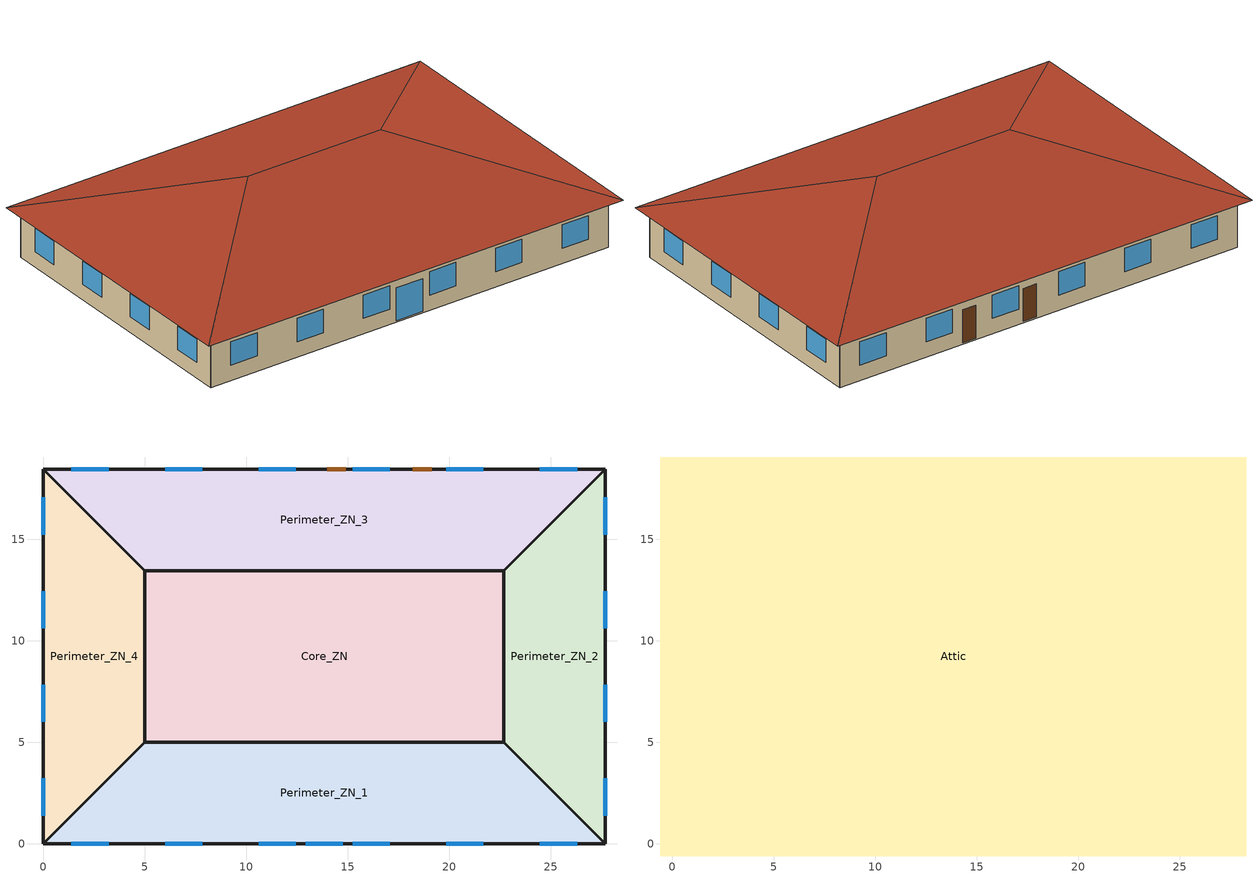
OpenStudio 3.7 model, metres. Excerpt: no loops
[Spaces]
Perimeter_ZN_4
 floor ground (res_ext_wall_grd): 0,18.46 5,13.46 5,5 0,0 z-0.1
 wall outside (res_ext_wall_grd): 0,18.46 0,0 z-0.1:3.06
 wall outside (int_wall): 0,0 5,5 5,13.46 0,18.46 z-0.1:3.06
 window (Window_U_0.504_SHGC_North_0.229): 0,3.22 0,1.39 / 0,7.84 0,6.01 / 0,12.45 0,10.62 / 0,17.07 0,15.24 z0.9:2.42
 roof outside (Radiant Exterior Ceiling Slab Construction): 5,13.46 0,18.46 0,0 5,5 z3.06
Perimeter_ZN_2
 floor ground (res_ext_wall_grd): 27.69,18.46 27.69,0 22.69,5 22.69,13.46 z-0.1
 wall outside (int_wall): 27.69,18.46 22.69,13.46 22.69,5 27.69,0 z-0.1:3.06
 wall outside (res_ext_wall_grd): 27.69,0 27.69,18.46 z-0.1:3.06
 window (Window_U_0.504_SHGC_North_0.229): 27.69,15.24 27.69,17.07 / 27.69,10.62 27.69,12.45 / 27.69,6.01 27.69,7.84 / 27.69,1.39 27.69,3.22 z0.9:2.42
 roof outside (Radiant Exterior Ceiling Slab Construction): 22.69,13.46 22.69,5 27.69,0 27.69,18.46 z3.06
Perimeter_ZN_1
 floor ground (res_ext_wall_grd): 5,5 22.69,5 27.69,0 0,0 z-0.1
 wall outside (int_wall): 27.69,0 22.69,5 5,5 0,0 z-0.1:3.06
 wall outside (res_ext_wall_grd): 0,0 27.69,0 z-0.1:3.06
 window (Window_U_0.504_SHGC_North_0.229): 24.47,0 26.3,0 / 19.85,0 21.68,0 / 15.24,0 17.07,0 / 10.62,0 12.45,0 / 6.01,0 7.84,0 / 1.39,0 3.22,0 z0.9:2.42; 12.93,0 14.76,0 z0:2.13
 roof outside (Radiant Exterior Ceiling Slab Construction): 22.69,5 5,5 0,0 27.69,0 z3.06
Core_ZN
 floor ground (res_ext_wall_grd): 5,5 5,13.46 22.69,13.46 22.69,5 z-0.1
 wall outside (int_wall): 5,13.46 5,5 22.69,5 22.69,13.46 5,13.46 z-0.1:3.06
 roof outside (Radiant Exterior Ceiling Slab Construction): 22.69,13.46 5,13.46 5,5 22.69,5 z3.06
Perimeter_ZN_3
 floor ground (res_ext_wall_grd): 22.69,13.46 5,13.46 0,18.46 27.69,18.46 z-0.1
 wall outside (int_wall): 0,18.46 5,13.46 22.69,13.46 27.69,18.46 z-0.1:3.06
 wall outside (res_ext_wall_grd): 27.69,18.46 0,18.46 z-0.1:3.06
 window (Window_U_0.504_SHGC_North_0.229): 26.3,18.46 24.47,18.46 / 21.68,18.46 19.85,18.46 / 17.07,18.46 15.24,18.46 / 12.45,18.46 10.62,18.46 / 7.84,18.46 6.01,18.46 / 3.22,18.46 1.39,18.46 z0.9:2.42
 door (Swinging Door_con): 19.13,18.46 18.22,18.46 / 14.91,18.46 14,18.46 z0:2.13
 roof outside (Radiant Exterior Ceiling Slab Construction): 5,13.46 22.69,13.46 27.69,18.46 0,18.46 z3.06
Attic
 floor ground (res_roof_floor): 28.29,-0.6 -0.6,-0.6 -0.6,19.06 28.29,19.06 z3.06
 roof outside (res_roof_floor): 9.23,9.23,6.36 -0.6,19.06,3.06 -0.6,-0.6,3.06; 28.29,19.06,3.06 18.46,9.23,6.36 28.29,-0.6,3.06; 9.23,9.23,6.36 -0.6,-0.6,3.06 28.29,-0.6,3.06 18.46,9.23,6.36; -0.6,19.06,3.06 9.23,9.23,6.36 18.46,9.23,6.36 28.29,19.06,3.06
[Site]
SINGAPORE_-_SGP: Latitude {deg}=1.37; Longitude {deg}=103.98; Time Zone {hr}=8; Elevation {m}=16
[Site:GroundTemperature:BuildingSurface]
27.55, 28.03, 28.32, 28.42, 28.26, 27.88, 27.4, 26.92, 26.59, 26.51, 26.68, 27.05
[Site:WaterMainsTemperature]
Calculation Method=Correlation; Annual Average Outdoor Air Temperature {C}=27.4639; Maximum Difference In Monthly Average Outdoor Air Temperatures {deltaC}=2.12051
[ClimateZones]
Climate Zone Institution Name 1=ASHRAE; Climate Zone Document Name 1=ANSI/ASHRAE Standard 169; Climate Zone Document Year 1=2006; Climate Zone Value 1=1A
[SizingPeriod:DesignDay] Barometric Pressure {Pa}=101133; Rain Indicator=No; Snow Indicator=No; Day of Month=21; Daylight Saving Time Indicator=No; Humidity Condition Type=Wetbulb; Dry-Bulb Temperature Range Modifier Type=DefaultMultipliers
Name | Maximum Dry-Bulb Temperature {C} | Daily Dry-Bulb Temperature Range {deltaC} | Wind Speed {m/s} | Wind Direction {deg} | Sky Clearness | Month | Day Type | Wetbulb or DewPoint at Maximum Dry-Bulb {C} | Solar Model Indicator | ASHRAE Clear Sky Optical Depth for Beam Irradiance | ASHRAE Clear Sky Optical Depth for Diffuse Irradiance
SINGAPORE Ann Htg 99.6% Condns DB | 23 | 0 | 2 | 320 | 0 | 12 | WinterDesignDay | 23 | ASHRAEClearSky
SINGAPORE Ann Clg .4% Condns DB=>MWB | 33.2 | 5.5 | 4.1 | 30 |  | 6 | SummerDesignDay | 26.4 | ASHRAETau | 0.494 | 2.03
[Building]
Building 1
[Material]
Name | Roughness | Thickness {m} | Conductivity {W/m-K} | Density {kg/m3} | Specific Heat {J/kg-K} | Thermal Absorptance | Solar Absorptance | Visible Absorptance
Material 1 | Smooth | 0.0254 | 0.72 | 1856 | 840
Material 2; Material 3; Material 4 | MediumSmooth | 0.0159 | 0.16 | 800 | 1090
Material 5; Material 6 | Smooth | 0.0127 | 0.16 | 800 | 1090
Radiant Slab Concrete - 3.5 in. | MediumRough | 0.0889 | 2.31 | 2322 | 832
Radiant Slab Concrete - 1.5 in | MediumRough | 0.0381 | 2.31 | 2322 | 832
Roof Membrane - Highly Reflective | VeryRough | 0.0095 | 0.16 | 1121.29 | 1460 | 0.75 | 0.45 | 0.7
Radiant Exterior Ceiling Insulation - 10 in. | Rough | 0.254 | 0.02 | 56.06 | 1210
[Material:NoMass] Thermal Absorptance=0.9; Solar Absorptance=0.7; Visible Absorptance=0.7
Name | Roughness | Thermal Resistance {m2-K/W}
Material No Mass 1 | MediumSmooth | 1.06783
Material No Mass 2 | MediumSmooth | 6.23479
Material No Mass 3 | MediumRough | 0.475973
[Construction]
res_ext_wall_grd: Material 1, Material 2, Material No Mass 1, Material 3
res_roof_floor: Material 4, Material No Mass 2
int_wall: Material 5, Material 6
Window_U_0.504_SHGC_North_0.229: Window Material Simple Glazing System 1
Swinging Door_con: Material No Mass 3
[WindowMaterial:SimpleGlazingSystem]
Window Material Simple Glazing System 1: U-Factor {W/m2-K}=2.86184; Solar Heat Gain Coefficient=0.229; Visible Transmittance=0.2519
[Construction:InternalSource]
Radiant Exterior Ceiling Slab Construction: 3, 4, 0.2286, Roof Membrane - Highly Reflective, Radiant Exterior Ceiling Insulation - 10 in., Radiant Slab Concrete - 3.5 in., Radiant Slab Concrete - 1.5 in
[BuildingStory]
Ground_level; Attic_level
[Space] Floor Area {m2}=Autocalculate
Name | Building Story | Thermal Zone | Design Specification Outdoor Air Object | Part of Total Floor Area
Perimeter_ZN_4 | Ground_level | Perimeter_ZN_4_tzone | Design Specification Outdoor Air 1
Perimeter_ZN_2 | Ground_level | Perimeter_ZN_2_tzone | Design Specification Outdoor Air 2
Perimeter_ZN_1 | Ground_level | Perimeter_ZN_1_tzone | Design Specification Outdoor Air 3
Core_ZN | Ground_level | Core_ZN_tzone | Design Specification Outdoor Air 4
Perimeter_ZN_3 | Ground_level | Perimeter_ZN_3_tzone | Design Specification Outdoor Air 5
Attic | Attic_level | Attic_tzone |  | No
[ThermalZone] Use Ideal Air Loads=No
Name | Thermostat
Perimeter_ZN_4_tzone | Thermostat Setpoint Dual Setpoint 5
Perimeter_ZN_2_tzone | Thermostat Setpoint Dual Setpoint 4
Perimeter_ZN_1_tzone | Thermostat Setpoint Dual Setpoint 3
Core_ZN_tzone | Thermostat Setpoint Dual Setpoint 2
Perimeter_ZN_3_tzone | Thermostat Setpoint Dual Setpoint 1
Attic_tzone
[Sizing:Zone]
Attic_tzone: Zone Cooling Design Supply Air Temperature Input Method=SupplyAirTemperature; Zone Cooling Design Supply Air Temperature {C}=14; Zone Cooling Design Supply Air Temperature Difference {deltaC}=11.11; Zone Heating Design Supply Air Temperature Input Method=SupplyAirTemperature; Zone Heating Design Supply Air Temperature {C}=40; Zone Heating Design Supply Air Temperature Difference {deltaC}=11.11; Zone Cooling Design Supply Air Humidity Ratio {kg-H2O/kg-air}=0.0085; Zone Heating Design Supply Air Humidity Ratio {kg-H2O/kg-air}=0.008; Cooling Design Air Flow Method=DesignDay; Heating Design Air Flow Method=DesignDay; Account for Dedicated Outdoor Air System=No; Dedicated Outdoor Air System Control Strategy=NeutralSupplyAir; Dedicated Outdoor Air Low Setpoint Temperature for Design {C}=autosize; Dedicated Outdoor Air High Setpoint Temperature for Design {C}=autosize; Zone Load Sizing Method=Sensible Load Only No Latent Load; Zone Latent Cooling Design Supply Air Humidity Ratio Input Method=HumidityRatioDifference; Zone Cooling Design Supply Air Humidity Ratio Difference {kgWater/kgDryAir}=0.005; Zone Latent Heating Design Supply Air Humidity Ratio Input Method=HumidityRatioDifference; Zone Humidification Design Supply Air Humidity Ratio Difference {kgWater/kgDryAir}=0.005
[DesignSpecification:OutdoorAir] Outdoor Air Flow per Floor Area {m3/s-m2}=0.00043
Design Specification Outdoor Air 1; Design Specification Outdoor Air 2; Design Specification Outdoor Air 3; Design Specification Outdoor Air 4; Design Specification Outdoor Air 5
[ThermostatSetpoint:DualSetpoint] Heating Setpoint Temperature Schedule=Radiant System Heating Setpoint; Cooling Setpoint Temperature Schedule=Radiant System Cooling Setpoint
Thermostat Setpoint Dual Setpoint 1; Thermostat Setpoint Dual Setpoint 2; Thermostat Setpoint Dual Setpoint 3; Thermostat Setpoint Dual Setpoint 4; Thermostat Setpoint Dual Setpoint 5
[People:Definition] Number of People Calculation Method=Area/Person; Space Floor Area per Person {m2/person}=18.58063; Fraction Radiant=0.3
Perimeter_ZN_3_ppl_0definition; Core_ZN_ppl_1definition; Perimeter_ZN_1_ppl_2definition; Perimeter_ZN_2_ppl_4definition; Perimeter_ZN_4_ppl_5definition
[People] Number of People Schedule=occupancy schedule; Activity Level Schedule=activity schedule; Multiplier=1
Name | People Definition | Space or SpaceType
Perimeter_ZN_3_ppl_0 | Perimeter_ZN_3_ppl_0definition | Perimeter_ZN_3
Core_ZN_ppl_1 | Core_ZN_ppl_1definition | Core_ZN
Perimeter_ZN_1_ppl_2 | Perimeter_ZN_1_ppl_2definition | Perimeter_ZN_1
Perimeter_ZN_2_ppl_4 | Perimeter_ZN_2_ppl_4definition | Perimeter_ZN_2
Perimeter_ZN_4_ppl_5 | Perimeter_ZN_4_ppl_5definition | Perimeter_ZN_4
[Lights:Definition] Design Level Calculation Method=Watts/Area; Watts per Space Floor Area {W/m2}=6.18125
Perimeter_ZN_3_lights_0_definition; Core_ZN_lights_1_definition; Perimeter_ZN_1_lights_2_definition; Perimeter_ZN_2_lights_4_definition; Perimeter_ZN_4_lights_5_definition
[Lights] Schedule=occupancy schedule; Fraction Replaceable=1; Multiplier=1
Name | Lights Definition | Space or SpaceType
Perimeter_ZN_3_lights_0 | Perimeter_ZN_3_lights_0_definition | Perimeter_ZN_3
Core_ZN_lights_1 | Core_ZN_lights_1_definition | Core_ZN
Perimeter_ZN_1_lights_2 | Perimeter_ZN_1_lights_2_definition | Perimeter_ZN_1
Perimeter_ZN_2_lights_4 | Perimeter_ZN_2_lights_4_definition | Perimeter_ZN_2
Perimeter_ZN_4_lights_5 | Perimeter_ZN_4_lights_5_definition | Perimeter_ZN_4
[ElectricEquipment:Definition] Design Level Calculation Method=Watts/Area; Watts per Space Floor Area {W/m2}=6.78
Perimeter_ZN_3_elec_equip_0_definition; Core_ZN_elec_equip_1_definition; Perimeter_ZN_1_elec_equip_2_definition; Perimeter_ZN_2_elec_equip_4_definition; Perimeter_ZN_4_elec_equip_5_definition
[ElectricEquipment] Schedule=occupancy schedule; Multiplier=1
Name | Electric Equipment Definition | Space or SpaceType
Perimeter_ZN_3_elec_equip_0 | Perimeter_ZN_3_elec_equip_0_definition | Perimeter_ZN_3
Core_ZN_elec_equip_1 | Core_ZN_elec_equip_1_definition | Core_ZN
Perimeter_ZN_1_elec_equip_2 | Perimeter_ZN_1_elec_equip_2_definition | Perimeter_ZN_1
Perimeter_ZN_2_elec_equip_4 | Perimeter_ZN_2_elec_equip_4_definition | Perimeter_ZN_2
Perimeter_ZN_4_elec_equip_5 | Perimeter_ZN_4_elec_equip_5_definition | Perimeter_ZN_4
[SpaceInfiltration:DesignFlowRate]
Space Infiltration Design Flow Rate 1: Space or SpaceType=Attic; Schedule=ruleset_on; Design Flow Rate Calculation Method=Flow/Space; Design Flow Rate {m3/s}=0.2
[EnergyManagementSystem:Actuator] Actuated Component Type=Schedule:Year; Actuated Component Control Type=Schedule Value
Name | Actuated Component
ems_Perimeter_ZN_3_tzone_cmd_cold_water_ctrl | ems_Perimeter_ZN_3_tzone_Sch_Radiant_ClgSetP
ems_Perimeter_ZN_3_tzone_cmd_hot_water_ctrl | ems_Perimeter_ZN_3_tzone_Sch_Radiant_HtgSetP
ems_Perimeter_ZN_3_tzone_cmd_csp_error | ems_Perimeter_ZN_3_tzone_Sch_CSP_Error
ems_Perimeter_ZN_3_tzone_cmd_hsp_error | ems_Perimeter_ZN_3_tzone_Sch_HSP_Error
ems_Core_ZN_tzone_cmd_cold_water_ctrl | ems_Core_ZN_tzone_Sch_Radiant_ClgSetP
ems_Core_ZN_tzone_cmd_hot_water_ctrl | ems_Core_ZN_tzone_Sch_Radiant_HtgSetP
ems_Core_ZN_tzone_cmd_csp_error | ems_Core_ZN_tzone_Sch_CSP_Error
ems_Core_ZN_tzone_cmd_hsp_error | ems_Core_ZN_tzone_Sch_HSP_Error
ems_Perimeter_ZN_2_tzone_cmd_cold_water_ctrl | ems_Perimeter_ZN_2_tzone_Sch_Radiant_ClgSetP
ems_Perimeter_ZN_2_tzone_cmd_hot_water_ctrl | ems_Perimeter_ZN_2_tzone_Sch_Radiant_HtgSetP
ems_Perimeter_ZN_2_tzone_cmd_csp_error | ems_Perimeter_ZN_2_tzone_Sch_CSP_Error
ems_Perimeter_ZN_2_tzone_cmd_hsp_error | ems_Perimeter_ZN_2_tzone_Sch_HSP_Error
ems_Perimeter_ZN_1_tzone_cmd_cold_water_ctrl | ems_Perimeter_ZN_1_tzone_Sch_Radiant_ClgSetP
ems_Perimeter_ZN_1_tzone_cmd_hot_water_ctrl | ems_Perimeter_ZN_1_tzone_Sch_Radiant_HtgSetP
ems_Perimeter_ZN_1_tzone_cmd_csp_error | ems_Perimeter_ZN_1_tzone_Sch_CSP_Error
ems_Perimeter_ZN_1_tzone_cmd_hsp_error | ems_Perimeter_ZN_1_tzone_Sch_HSP_Error
ems_Perimeter_ZN_4_tzone_cmd_cold_water_ctrl | ems_Perimeter_ZN_4_tzone_Sch_Radiant_ClgSetP
ems_Perimeter_ZN_4_tzone_cmd_hot_water_ctrl | ems_Perimeter_ZN_4_tzone_Sch_Radiant_HtgSetP
ems_Perimeter_ZN_4_tzone_cmd_csp_error | ems_Perimeter_ZN_4_tzone_Sch_CSP_Error
ems_Perimeter_ZN_4_tzone_cmd_hsp_error | ems_Perimeter_ZN_4_tzone_Sch_HSP_Error
[EnergyManagementSystem:Program]
Set_Constant_Values: SET prp_k              = 0.3; SET ctrl_temp_offset   = 0.5; SET upper_slab_sp_lim  = 29; SET lower_slab_sp_lim  = 19; SET hour_of_slab_sp_change = 18
ems_Perimeter_ZN_3_tzone_Set_Constant_Values: SET ems_Perimeter_ZN_3_tzone_max_ctrl_temp      = ems_Perimeter_ZN_3_tzone_lower_comfort_limit; SET ems_Perimeter_ZN_3_tzone_min_ctrl_temp      = ems_Perimeter_ZN_3_tzone_upper_comfort_limit; SET ems_Perimeter_ZN_3_tzone_cmd_csp_error      = 0; SET ems_Perimeter_ZN_3_tzone_cmd_hsp_error      = 0; SET ems_Perimeter_ZN_3_tzone_cmd_cold_water_ctrl = ems_Perimeter_ZN_3_tzone_upper_comfort_limit; SET ems_Perimeter_ZN_3_tzone_cmd_hot_water_ctrl  = ems_Perimeter_ZN_3_tzone_lower_comfort_limit
ems_Perimeter_ZN_3_tzone_Calculate_Extremes_In_Zone: IF (ems_Perimeter_ZN_3_tzone_occupied_status == 1); IF ems_Perimeter_ZN_3_tzone_ctrl_temperature > ems_Perimeter_ZN_3_tzone_max_ctrl_temp; SET ems_Perimeter_ZN_3_tzone_max_ctrl_temp = ems_Perimeter_ZN_3_tzone_ctrl_temperature; ENDIF; IF ems_Perimeter_ZN_3_tzone_ctrl_temperature < ems_Perimeter_ZN_3_tzone_min_ctrl_temp; SET ems_Perimeter_ZN_3_tzone_min_ctrl_temp = ems_Perimeter_ZN_3_tzone_ctrl_temperature; ENDIF; ELSE; SET ems_Perimeter_ZN_3_tzone_max_ctrl_temp = ems_Perimeter_ZN_3_tzone_lower_comfort_limit; SET ems_Perimeter_ZN_3_tzone_min_ctrl_temp = ems_Perimeter_ZN_3_tzone_upper_comfort_limit; ENDIF
ems_Perimeter_ZN_3_tzone_Calculate_Errors_From_Comfort: IF (CurrentTime == (hour_of_slab_sp_change - ZoneTimeStep)); SET ems_Perimeter_ZN_3_tzone_cmd_csp_error = (ems_Perimeter_ZN_3_tzone_upper_comfort_limit - ctrl_temp_offset) - ems_Perimeter_ZN_3_tzone_max_ctrl_temp; SET ems_Perimeter_ZN_3_tzone_cmd_hsp_error = (ems_Perimeter_ZN_3_tzone_lower_comfort_limit + ctrl_temp_offset) - ems_Perimeter_ZN_3_tzone_min_ctrl_temp; ENDIF
ems_Perimeter_ZN_3_tzone_Calculate_Slab_Ctrl_Setpoint: SET ems_Perimeter_ZN_3_tzone_cont_cool_oper = @TrendSum ems_Perimeter_ZN_3_tzone_rad_cool_operation_trend radiant_switch_over_time/ZoneTimeStep; SET ems_Perimeter_ZN_3_tzone_cont_heat_oper = @TrendSum ems_Perimeter_ZN_3_tzone_rad_heat_operation_trend radiant_switch_over_time/ZoneTimeStep; SET ems_Perimeter_ZN_3_tzone_occupied_hours = @TrendSum ems_Perimeter_ZN_3_tzone_occupied_status_trend 24/ZoneTimeStep; IF (ems_Perimeter_ZN_3_tzone_cont_cool_oper > 0) && (ems_Perimeter_ZN_3_tzone_occupied_hours > 0) && (CurrentTime == hour_of_slab_sp_change); SET ems_Perimeter_ZN_3_tzone_cmd_hot_water_ctrl = ems_Perimeter_ZN_3_tzone_cmd_hot_water_ctrl + (ems_Perimeter_ZN_3_tzone_cmd_csp_error*prp_k); ELSEIF (ems_Perimeter_ZN_3_tzone_cont_heat_oper > 0) && (ems_Perimeter_ZN_3_tzone_occupied_hours > 0) && (CurrentTime == hour_of_slab_sp_change); SET ems_Perimeter_ZN_3_tzone_cmd_hot_water_ctrl = ems_Perimeter_ZN_3_tzone_cmd_hot_water_ctrl + (ems_Perimeter_ZN_3_tzone_cmd_hsp_error*prp_k); ELSE; SET ems_Perimeter_ZN_3_tzone_cmd_hot_water_ctrl = ems_Perimeter_ZN_3_tzone_cmd_hot_water_ctrl; ENDIF; IF (ems_Perimeter_ZN_3_tzone_cmd_hot_water_ctrl < lower_slab_sp_lim); SET ems_Perimeter_ZN_3_tzone_cmd_hot_water_ctrl = lower_slab_sp_lim; ELSEIF (ems_Perimeter_ZN_3_tzone_cmd_hot_water_ctrl > upper_slab_sp_lim); SET ems_Perimeter_ZN_3_tzone_cmd_hot_water_ctrl = upper_slab_sp_lim; ENDIF; SET ems_Perimeter_ZN_3_tzone_cmd_cold_water_ctrl = ems_Perimeter_ZN_3_tzone_cmd_hot_water_ctrl + 0.01
ems_Core_ZN_tzone_Set_Constant_Values: SET ems_Core_ZN_tzone_max_ctrl_temp      = ems_Core_ZN_tzone_lower_comfort_limit; SET ems_Core_ZN_tzone_min_ctrl_temp      = ems_Core_ZN_tzone_upper_comfort_limit; SET ems_Core_ZN_tzone_cmd_csp_error      = 0; SET ems_Core_ZN_tzone_cmd_hsp_error      = 0; SET ems_Core_ZN_tzone_cmd_cold_water_ctrl = ems_Core_ZN_tzone_upper_comfort_limit; SET ems_Core_ZN_tzone_cmd_hot_water_ctrl  = ems_Core_ZN_tzone_lower_comfort_limit
ems_Core_ZN_tzone_Calculate_Extremes_In_Zone: IF (ems_Core_ZN_tzone_occupied_status == 1); IF ems_Core_ZN_tzone_ctrl_temperature > ems_Core_ZN_tzone_max_ctrl_temp; SET ems_Core_ZN_tzone_max_ctrl_temp = ems_Core_ZN_tzone_ctrl_temperature; ENDIF; IF ems_Core_ZN_tzone_ctrl_temperature < ems_Core_ZN_tzone_min_ctrl_temp; SET ems_Core_ZN_tzone_min_ctrl_temp = ems_Core_ZN_tzone_ctrl_temperature; ENDIF; ELSE; SET ems_Core_ZN_tzone_max_ctrl_temp = ems_Core_ZN_tzone_lower_comfort_limit; SET ems_Core_ZN_tzone_min_ctrl_temp = ems_Core_ZN_tzone_upper_comfort_limit; ENDIF
ems_Core_ZN_tzone_Calculate_Errors_From_Comfort: IF (CurrentTime == (hour_of_slab_sp_change - ZoneTimeStep)); SET ems_Core_ZN_tzone_cmd_csp_error = (ems_Core_ZN_tzone_upper_comfort_limit - ctrl_temp_offset) - ems_Core_ZN_tzone_max_ctrl_temp; SET ems_Core_ZN_tzone_cmd_hsp_error = (ems_Core_ZN_tzone_lower_comfort_limit + ctrl_temp_offset) - ems_Core_ZN_tzone_min_ctrl_temp; ENDIF
ems_Core_ZN_tzone_Calculate_Slab_Ctrl_Setpoint: SET ems_Core_ZN_tzone_cont_cool_oper = @TrendSum ems_Core_ZN_tzone_rad_cool_operation_trend radiant_switch_over_time/ZoneTimeStep; SET ems_Core_ZN_tzone_cont_heat_oper = @TrendSum ems_Core_ZN_tzone_rad_heat_operation_trend radiant_switch_over_time/ZoneTimeStep; SET ems_Core_ZN_tzone_occupied_hours = @TrendSum ems_Core_ZN_tzone_occupied_status_trend 24/ZoneTimeStep; IF (ems_Core_ZN_tzone_cont_cool_oper > 0) && (ems_Core_ZN_tzone_occupied_hours > 0) && (CurrentTime == hour_of_slab_sp_change); SET ems_Core_ZN_tzone_cmd_hot_water_ctrl = ems_Core_ZN_tzone_cmd_hot_water_ctrl + (ems_Core_ZN_tzone_cmd_csp_error*prp_k); ELSEIF (ems_Core_ZN_tzone_cont_heat_oper > 0) && (ems_Core_ZN_tzone_occupied_hours > 0) && (CurrentTime == hour_of_slab_sp_change); SET ems_Core_ZN_tzone_cmd_hot_water_ctrl = ems_Core_ZN_tzone_cmd_hot_water_ctrl + (ems_Core_ZN_tzone_cmd_hsp_error*prp_k); ELSE; SET ems_Core_ZN_tzone_cmd_hot_water_ctrl = ems_Core_ZN_tzone_cmd_hot_water_ctrl; ENDIF; IF (ems_Core_ZN_tzone_cmd_hot_water_ctrl < lower_slab_sp_lim); SET ems_Core_ZN_tzone_cmd_hot_water_ctrl = lower_slab_sp_lim; ELSEIF (ems_Core_ZN_tzone_cmd_hot_water_ctrl > upper_slab_sp_lim); SET ems_Core_ZN_tzone_cmd_hot_water_ctrl = upper_slab_sp_lim; ENDIF; SET ems_Core_ZN_tzone_cmd_cold_water_ctrl = ems_Core_ZN_tzone_cmd_hot_water_ctrl + 0.01
ems_Perimeter_ZN_2_tzone_Set_Constant_Values: SET ems_Perimeter_ZN_2_tzone_max_ctrl_temp      = ems_Perimeter_ZN_2_tzone_lower_comfort_limit; SET ems_Perimeter_ZN_2_tzone_min_ctrl_temp      = ems_Perimeter_ZN_2_tzone_upper_comfort_limit; SET ems_Perimeter_ZN_2_tzone_cmd_csp_error      = 0; SET ems_Perimeter_ZN_2_tzone_cmd_hsp_error      = 0; SET ems_Perimeter_ZN_2_tzone_cmd_cold_water_ctrl = ems_Perimeter_ZN_2_tzone_upper_comfort_limit; SET ems_Perimeter_ZN_2_tzone_cmd_hot_water_ctrl  = ems_Perimeter_ZN_2_tzone_lower_comfort_limit
ems_Perimeter_ZN_2_tzone_Calculate_Extremes_In_Zone: IF (ems_Perimeter_ZN_2_tzone_occupied_status == 1); IF ems_Perimeter_ZN_2_tzone_ctrl_temperature > ems_Perimeter_ZN_2_tzone_max_ctrl_temp; SET ems_Perimeter_ZN_2_tzone_max_ctrl_temp = ems_Perimeter_ZN_2_tzone_ctrl_temperature; ENDIF; IF ems_Perimeter_ZN_2_tzone_ctrl_temperature < ems_Perimeter_ZN_2_tzone_min_ctrl_temp; SET ems_Perimeter_ZN_2_tzone_min_ctrl_temp = ems_Perimeter_ZN_2_tzone_ctrl_temperature; ENDIF; ELSE; SET ems_Perimeter_ZN_2_tzone_max_ctrl_temp = ems_Perimeter_ZN_2_tzone_lower_comfort_limit; SET ems_Perimeter_ZN_2_tzone_min_ctrl_temp = ems_Perimeter_ZN_2_tzone_upper_comfort_limit; ENDIF
ems_Perimeter_ZN_2_tzone_Calculate_Errors_From_Comfort: IF (CurrentTime == (hour_of_slab_sp_change - ZoneTimeStep)); SET ems_Perimeter_ZN_2_tzone_cmd_csp_error = (ems_Perimeter_ZN_2_tzone_upper_comfort_limit - ctrl_temp_offset) - ems_Perimeter_ZN_2_tzone_max_ctrl_temp; SET ems_Perimeter_ZN_2_tzone_cmd_hsp_error = (ems_Perimeter_ZN_2_tzone_lower_comfort_limit + ctrl_temp_offset) - ems_Perimeter_ZN_2_tzone_min_ctrl_temp; ENDIF
ems_Perimeter_ZN_2_tzone_Calculate_Slab_Ctrl_Setpoint: SET ems_Perimeter_ZN_2_tzone_cont_cool_oper = @TrendSum ems_Perimeter_ZN_2_tzone_rad_cool_operation_trend radiant_switch_over_time/ZoneTimeStep; SET ems_Perimeter_ZN_2_tzone_cont_heat_oper = @TrendSum ems_Perimeter_ZN_2_tzone_rad_heat_operation_trend radiant_switch_over_time/ZoneTimeStep; SET ems_Perimeter_ZN_2_tzone_occupied_hours = @TrendSum ems_Perimeter_ZN_2_tzone_occupied_status_trend 24/ZoneTimeStep; IF (ems_Perimeter_ZN_2_tzone_cont_cool_oper > 0) && (ems_Perimeter_ZN_2_tzone_occupied_hours > 0) && (CurrentTime == hour_of_slab_sp_change); SET ems_Perimeter_ZN_2_tzone_cmd_hot_water_ctrl = ems_Perimeter_ZN_2_tzone_cmd_hot_water_ctrl + (ems_Perimeter_ZN_2_tzone_cmd_csp_error*prp_k); ELSEIF (ems_Perimeter_ZN_2_tzone_cont_heat_oper > 0) && (ems_Perimeter_ZN_2_tzone_occupied_hours > 0) && (CurrentTime == hour_of_slab_sp_change); SET ems_Perimeter_ZN_2_tzone_cmd_hot_water_ctrl = ems_Perimeter_ZN_2_tzone_cmd_hot_water_ctrl + (ems_Perimeter_ZN_2_tzone_cmd_hsp_error*prp_k); ELSE; SET ems_Perimeter_ZN_2_tzone_cmd_hot_water_ctrl = ems_Perimeter_ZN_2_tzone_cmd_hot_water_ctrl; ENDIF; IF (ems_Perimeter_ZN_2_tzone_cmd_hot_water_ctrl < lower_slab_sp_lim); SET ems_Perimeter_ZN_2_tzone_cmd_hot_water_ctrl = lower_slab_sp_lim; ELSEIF (ems_Perimeter_ZN_2_tzone_cmd_hot_water_ctrl > upper_slab_sp_lim); SET ems_Perimeter_ZN_2_tzone_cmd_hot_water_ctrl = upper_slab_sp_lim; ENDIF; SET ems_Perimeter_ZN_2_tzone_cmd_cold_water_ctrl = ems_Perimeter_ZN_2_tzone_cmd_hot_water_ctrl + 0.01
ems_Perimeter_ZN_1_tzone_Set_Constant_Values: SET ems_Perimeter_ZN_1_tzone_max_ctrl_temp      = ems_Perimeter_ZN_1_tzone_lower_comfort_limit; SET ems_Perimeter_ZN_1_tzone_min_ctrl_temp      = ems_Perimeter_ZN_1_tzone_upper_comfort_limit; SET ems_Perimeter_ZN_1_tzone_cmd_csp_error      = 0; SET ems_Perimeter_ZN_1_tzone_cmd_hsp_error      = 0; SET ems_Perimeter_ZN_1_tzone_cmd_cold_water_ctrl = ems_Perimeter_ZN_1_tzone_upper_comfort_limit; SET ems_Perimeter_ZN_1_tzone_cmd_hot_water_ctrl  = ems_Perimeter_ZN_1_tzone_lower_comfort_limit
ems_Perimeter_ZN_1_tzone_Calculate_Extremes_In_Zone: IF (ems_Perimeter_ZN_1_tzone_occupied_status == 1); IF ems_Perimeter_ZN_1_tzone_ctrl_temperature > ems_Perimeter_ZN_1_tzone_max_ctrl_temp; SET ems_Perimeter_ZN_1_tzone_max_ctrl_temp = ems_Perimeter_ZN_1_tzone_ctrl_temperature; ENDIF; IF ems_Perimeter_ZN_1_tzone_ctrl_temperature < ems_Perimeter_ZN_1_tzone_min_ctrl_temp; SET ems_Perimeter_ZN_1_tzone_min_ctrl_temp = ems_Perimeter_ZN_1_tzone_ctrl_temperature; ENDIF; ELSE; SET ems_Perimeter_ZN_1_tzone_max_ctrl_temp = ems_Perimeter_ZN_1_tzone_lower_comfort_limit; SET ems_Perimeter_ZN_1_tzone_min_ctrl_temp = ems_Perimeter_ZN_1_tzone_upper_comfort_limit; ENDIF
ems_Perimeter_ZN_1_tzone_Calculate_Errors_From_Comfort: IF (CurrentTime == (hour_of_slab_sp_change - ZoneTimeStep)); SET ems_Perimeter_ZN_1_tzone_cmd_csp_error = (ems_Perimeter_ZN_1_tzone_upper_comfort_limit - ctrl_temp_offset) - ems_Perimeter_ZN_1_tzone_max_ctrl_temp; SET ems_Perimeter_ZN_1_tzone_cmd_hsp_error = (ems_Perimeter_ZN_1_tzone_lower_comfort_limit + ctrl_temp_offset) - ems_Perimeter_ZN_1_tzone_min_ctrl_temp; ENDIF
ems_Perimeter_ZN_1_tzone_Calculate_Slab_Ctrl_Setpoint: SET ems_Perimeter_ZN_1_tzone_cont_cool_oper = @TrendSum ems_Perimeter_ZN_1_tzone_rad_cool_operation_trend radiant_switch_over_time/ZoneTimeStep; SET ems_Perimeter_ZN_1_tzone_cont_heat_oper = @TrendSum ems_Perimeter_ZN_1_tzone_rad_heat_operation_trend radiant_switch_over_time/ZoneTimeStep; SET ems_Perimeter_ZN_1_tzone_occupied_hours = @TrendSum ems_Perimeter_ZN_1_tzone_occupied_status_trend 24/ZoneTimeStep; IF (ems_Perimeter_ZN_1_tzone_cont_cool_oper > 0) && (ems_Perimeter_ZN_1_tzone_occupied_hours > 0) && (CurrentTime == hour_of_slab_sp_change); SET ems_Perimeter_ZN_1_tzone_cmd_hot_water_ctrl = ems_Perimeter_ZN_1_tzone_cmd_hot_water_ctrl + (ems_Perimeter_ZN_1_tzone_cmd_csp_error*prp_k); ELSEIF (ems_Perimeter_ZN_1_tzone_cont_heat_oper > 0) && (ems_Perimeter_ZN_1_tzone_occupied_hours > 0) && (CurrentTime == hour_of_slab_sp_change); SET ems_Perimeter_ZN_1_tzone_cmd_hot_water_ctrl = ems_Perimeter_ZN_1_tzone_cmd_hot_water_ctrl + (ems_Perimeter_ZN_1_tzone_cmd_hsp_error*prp_k); ELSE; SET ems_Perimeter_ZN_1_tzone_cmd_hot_water_ctrl = ems_Perimeter_ZN_1_tzone_cmd_hot_water_ctrl; ENDIF; IF (ems_Perimeter_ZN_1_tzone_cmd_hot_water_ctrl < lower_slab_sp_lim); SET ems_Perimeter_ZN_1_tzone_cmd_hot_water_ctrl = lower_slab_sp_lim; ELSEIF (ems_Perimeter_ZN_1_tzone_cmd_hot_water_ctrl > upper_slab_sp_lim); SET ems_Perimeter_ZN_1_tzone_cmd_hot_water_ctrl = upper_slab_sp_lim; ENDIF; SET ems_Perimeter_ZN_1_tzone_cmd_cold_water_ctrl = ems_Perimeter_ZN_1_tzone_cmd_hot_water_ctrl + 0.01
ems_Perimeter_ZN_4_tzone_Set_Constant_Values: SET ems_Perimeter_ZN_4_tzone_max_ctrl_temp      = ems_Perimeter_ZN_4_tzone_lower_comfort_limit; SET ems_Perimeter_ZN_4_tzone_min_ctrl_temp      = ems_Perimeter_ZN_4_tzone_upper_comfort_limit; SET ems_Perimeter_ZN_4_tzone_cmd_csp_error      = 0; SET ems_Perimeter_ZN_4_tzone_cmd_hsp_error      = 0; SET ems_Perimeter_ZN_4_tzone_cmd_cold_water_ctrl = ems_Perimeter_ZN_4_tzone_upper_comfort_limit; SET ems_Perimeter_ZN_4_tzone_cmd_hot_water_ctrl  = ems_Perimeter_ZN_4_tzone_lower_comfort_limit
ems_Perimeter_ZN_4_tzone_Calculate_Extremes_In_Zone: IF (ems_Perimeter_ZN_4_tzone_occupied_status == 1); IF ems_Perimeter_ZN_4_tzone_ctrl_temperature > ems_Perimeter_ZN_4_tzone_max_ctrl_temp; SET ems_Perimeter_ZN_4_tzone_max_ctrl_temp = ems_Perimeter_ZN_4_tzone_ctrl_temperature; ENDIF; IF ems_Perimeter_ZN_4_tzone_ctrl_temperature < ems_Perimeter_ZN_4_tzone_min_ctrl_temp; SET ems_Perimeter_ZN_4_tzone_min_ctrl_temp = ems_Perimeter_ZN_4_tzone_ctrl_temperature; ENDIF; ELSE; SET ems_Perimeter_ZN_4_tzone_max_ctrl_temp = ems_Perimeter_ZN_4_tzone_lower_comfort_limit; SET ems_Perimeter_ZN_4_tzone_min_ctrl_temp = ems_Perimeter_ZN_4_tzone_upper_comfort_limit; ENDIF
ems_Perimeter_ZN_4_tzone_Calculate_Errors_From_Comfort: IF (CurrentTime == (hour_of_slab_sp_change - ZoneTimeStep)); SET ems_Perimeter_ZN_4_tzone_cmd_csp_error = (ems_Perimeter_ZN_4_tzone_upper_comfort_limit - ctrl_temp_offset) - ems_Perimeter_ZN_4_tzone_max_ctrl_temp; SET ems_Perimeter_ZN_4_tzone_cmd_hsp_error = (ems_Perimeter_ZN_4_tzone_lower_comfort_limit + ctrl_temp_offset) - ems_Perimeter_ZN_4_tzone_min_ctrl_temp; ENDIF
ems_Perimeter_ZN_4_tzone_Calculate_Slab_Ctrl_Setpoint: SET ems_Perimeter_ZN_4_tzone_cont_cool_oper = @TrendSum ems_Perimeter_ZN_4_tzone_rad_cool_operation_trend radiant_switch_over_time/ZoneTimeStep; SET ems_Perimeter_ZN_4_tzone_cont_heat_oper = @TrendSum ems_Perimeter_ZN_4_tzone_rad_heat_operation_trend radiant_switch_over_time/ZoneTimeStep; SET ems_Perimeter_ZN_4_tzone_occupied_hours = @TrendSum ems_Perimeter_ZN_4_tzone_occupied_status_trend 24/ZoneTimeStep; IF (ems_Perimeter_ZN_4_tzone_cont_cool_oper > 0) && (ems_Perimeter_ZN_4_tzone_occupied_hours > 0) && (CurrentTime == hour_of_slab_sp_change); SET ems_Perimeter_ZN_4_tzone_cmd_hot_water_ctrl = ems_Perimeter_ZN_4_tzone_cmd_hot_water_ctrl + (ems_Perimeter_ZN_4_tzone_cmd_csp_error*prp_k); ELSEIF (ems_Perimeter_ZN_4_tzone_cont_heat_oper > 0) && (ems_Perimeter_ZN_4_tzone_occupied_hours > 0) && (CurrentTime == hour_of_slab_sp_change); SET ems_Perimeter_ZN_4_tzone_cmd_hot_water_ctrl = ems_Perimeter_ZN_4_tzone_cmd_hot_water_ctrl + (ems_Perimeter_ZN_4_tzone_cmd_hsp_error*prp_k); ELSE; SET ems_Perimeter_ZN_4_tzone_cmd_hot_water_ctrl = ems_Perimeter_ZN_4_tzone_cmd_hot_water_ctrl; ENDIF; IF (ems_Perimeter_ZN_4_tzone_cmd_hot_water_ctrl < lower_slab_sp_lim); SET ems_Perimeter_ZN_4_tzone_cmd_hot_water_ctrl = lower_slab_sp_lim; ELSEIF (ems_Perimeter_ZN_4_tzone_cmd_hot_water_ctrl > upper_slab_sp_lim); SET ems_Perimeter_ZN_4_tzone_cmd_hot_water_ctrl = upper_slab_sp_lim; ENDIF; SET ems_Perimeter_ZN_4_tzone_cmd_cold_water_ctrl = ems_Perimeter_ZN_4_tzone_cmd_hot_water_ctrl + 0.01
[EnergyManagementSystem:ProgramCallingManager]
Initialize_Constant_Parameters: BeginNewEnvironment; Set_Constant_Values
Initialize_Constant_Parameters_After_Warmup: AfterNewEnvironmentWarmUpIsComplete; Set_Constant_Values
ems_Perimeter_ZN_3_tzone_Initialize_Constant_Parameters: BeginNewEnvironment; ems_Perimeter_ZN_3_tzone_Set_Constant_Values
ems_Perimeter_ZN_3_tzone_Initialize_Constant_Parameters_After_Warmup: AfterNewEnvironmentWarmUpIsComplete; ems_Perimeter_ZN_3_tzone_Set_Constant_Values
ems_Perimeter_ZN_3_tzone_Average_Building_Temperature: EndOfZoneTimestepAfterZoneReporting; ems_Perimeter_ZN_3_tzone_Calculate_Extremes_In_Zone; ems_Perimeter_ZN_3_tzone_Calculate_Errors_From_Comfort
ems_Perimeter_ZN_3_tzone_Programs_At_Beginning_Of_Timestep: BeginTimestepBeforePredictor; ems_Perimeter_ZN_3_tzone_Calculate_Slab_Ctrl_Setpoint
ems_Core_ZN_tzone_Initialize_Constant_Parameters: BeginNewEnvironment; ems_Core_ZN_tzone_Set_Constant_Values
ems_Core_ZN_tzone_Initialize_Constant_Parameters_After_Warmup: AfterNewEnvironmentWarmUpIsComplete; ems_Core_ZN_tzone_Set_Constant_Values
ems_Core_ZN_tzone_Average_Building_Temperature: EndOfZoneTimestepAfterZoneReporting; ems_Core_ZN_tzone_Calculate_Extremes_In_Zone; ems_Core_ZN_tzone_Calculate_Errors_From_Comfort
ems_Core_ZN_tzone_Programs_At_Beginning_Of_Timestep: BeginTimestepBeforePredictor; ems_Core_ZN_tzone_Calculate_Slab_Ctrl_Setpoint
ems_Perimeter_ZN_2_tzone_Initialize_Constant_Parameters: BeginNewEnvironment; ems_Perimeter_ZN_2_tzone_Set_Constant_Values
ems_Perimeter_ZN_2_tzone_Initialize_Constant_Parameters_After_Warmup: AfterNewEnvironmentWarmUpIsComplete; ems_Perimeter_ZN_2_tzone_Set_Constant_Values
ems_Perimeter_ZN_2_tzone_Average_Building_Temperature: EndOfZoneTimestepAfterZoneReporting; ems_Perimeter_ZN_2_tzone_Calculate_Extremes_In_Zone; ems_Perimeter_ZN_2_tzone_Calculate_Errors_From_Comfort
ems_Perimeter_ZN_2_tzone_Programs_At_Beginning_Of_Timestep: BeginTimestepBeforePredictor; ems_Perimeter_ZN_2_tzone_Calculate_Slab_Ctrl_Setpoint
ems_Perimeter_ZN_1_tzone_Initialize_Constant_Parameters: BeginNewEnvironment; ems_Perimeter_ZN_1_tzone_Set_Constant_Values
ems_Perimeter_ZN_1_tzone_Initialize_Constant_Parameters_After_Warmup: AfterNewEnvironmentWarmUpIsComplete; ems_Perimeter_ZN_1_tzone_Set_Constant_Values
ems_Perimeter_ZN_1_tzone_Average_Building_Temperature: EndOfZoneTimestepAfterZoneReporting; ems_Perimeter_ZN_1_tzone_Calculate_Extremes_In_Zone; ems_Perimeter_ZN_1_tzone_Calculate_Errors_From_Comfort
ems_Perimeter_ZN_1_tzone_Programs_At_Beginning_Of_Timestep: BeginTimestepBeforePredictor; ems_Perimeter_ZN_1_tzone_Calculate_Slab_Ctrl_Setpoint
ems_Perimeter_ZN_4_tzone_Initialize_Constant_Parameters: BeginNewEnvironment; ems_Perimeter_ZN_4_tzone_Set_Constant_Values
ems_Perimeter_ZN_4_tzone_Initialize_Constant_Parameters_After_Warmup: AfterNewEnvironmentWarmUpIsComplete; ems_Perimeter_ZN_4_tzone_Set_Constant_Values
ems_Perimeter_ZN_4_tzone_Average_Building_Temperature: EndOfZoneTimestepAfterZoneReporting; ems_Perimeter_ZN_4_tzone_Calculate_Extremes_In_Zone; ems_Perimeter_ZN_4_tzone_Calculate_Errors_From_Comfort
ems_Perimeter_ZN_4_tzone_Programs_At_Beginning_Of_Timestep: BeginTimestepBeforePredictor; ems_Perimeter_ZN_4_tzone_Calculate_Slab_Ctrl_Setpoint
[EnergyManagementSystem:Sensor]
Name | Output Variable or Output Meter Index Key | Output Variable or Output Meter
Hot_Water_Loop_Central_Air_Source_Heat_Pump_Setpt_Mgr_Temp_Sen | Hot Water Loop Temp - 100F | Schedule Value
Hot_Water_Loop_Central_Air_Source_Heat_Pump_OA_DBT_Sen | Environment | Site Outdoor Air Drybulb Temperature
ems_Perimeter_ZN_3_tzone_upper_comfort_limit; ems_Core_ZN_tzone_upper_comfort_limit; ems_Perimeter_ZN_2_tzone_upper_comfort_limit; ems_Perimeter_ZN_1_tzone_upper_comfort_limit; ems_Perimeter_ZN_4_tzone_upper_comfort_limit | Radiant System Cooling Setpoint | Schedule Value
ems_Perimeter_ZN_3_tzone_lower_comfort_limit; ems_Core_ZN_tzone_lower_comfort_limit; ems_Perimeter_ZN_2_tzone_lower_comfort_limit; ems_Perimeter_ZN_1_tzone_lower_comfort_limit; ems_Perimeter_ZN_4_tzone_lower_comfort_limit | Radiant System Heating Setpoint | Schedule Value
ems_Perimeter_ZN_3_tzone_rad_cool_operation | Perimeter_ZN_3_tzone Radiant Loop Cooling Coil Inlet Water Node | System Node Mass Flow Rate
ems_Perimeter_ZN_3_tzone_rad_heat_operation | Perimeter_ZN_3_tzone Radiant Loop Heating Coil Inlet Water Node | System Node Mass Flow Rate
radiant_switch_over_time | Radiant System Switchover | Schedule Value
ems_Perimeter_ZN_3_tzone_occupied_status | Perimeter_ZN_3_tzone Radiant System Occupied Schedule | Schedule Value
ems_Core_ZN_tzone_rad_cool_operation | Core_ZN_tzone Radiant Loop Cooling Coil Inlet Water Node | System Node Mass Flow Rate
ems_Core_ZN_tzone_rad_heat_operation | Core_ZN_tzone Radiant Loop Heating Coil Inlet Water Node | System Node Mass Flow Rate
ems_Core_ZN_tzone_occupied_status | Core_ZN_tzone Radiant System Occupied Schedule | Schedule Value
ems_Perimeter_ZN_2_tzone_rad_cool_operation | Perimeter_ZN_2_tzone Radiant Loop Cooling Coil Inlet Water Node | System Node Mass Flow Rate
ems_Perimeter_ZN_2_tzone_rad_heat_operation | Perimeter_ZN_2_tzone Radiant Loop Heating Coil Inlet Water Node | System Node Mass Flow Rate
ems_Perimeter_ZN_2_tzone_occupied_status | Perimeter_ZN_2_tzone Radiant System Occupied Schedule | Schedule Value
ems_Perimeter_ZN_1_tzone_rad_cool_operation | Perimeter_ZN_1_tzone Radiant Loop Cooling Coil Inlet Water Node | System Node Mass Flow Rate
ems_Perimeter_ZN_1_tzone_rad_heat_operation | Perimeter_ZN_1_tzone Radiant Loop Heating Coil Inlet Water Node | System Node Mass Flow Rate
ems_Perimeter_ZN_1_tzone_occupied_status | Perimeter_ZN_1_tzone Radiant System Occupied Schedule | Schedule Value
ems_Perimeter_ZN_4_tzone_rad_cool_operation | Perimeter_ZN_4_tzone Radiant Loop Cooling Coil Inlet Water Node | System Node Mass Flow Rate
ems_Perimeter_ZN_4_tzone_rad_heat_operation | Perimeter_ZN_4_tzone Radiant Loop Heating Coil Inlet Water Node | System Node Mass Flow Rate
ems_Perimeter_ZN_4_tzone_occupied_status | Perimeter_ZN_4_tzone Radiant System Occupied Schedule | Schedule Value
[EnergyManagementSystem:CurveOrTableIndexVariable]
Energy_Management_System_Curve_Or_Table_Index_Variable_1: Curve or Table Object=Curve Quadratic 1
[EnergyManagementSystem:TrendVariable] Number of Timesteps to be Logged=288
Name | EMS Variable
ems_Perimeter_ZN_3_tzone_rad_cool_operation_trend | ems_Perimeter_ZN_3_tzone_rad_cool_operation
ems_Perimeter_ZN_3_tzone_rad_heat_operation_trend | ems_Perimeter_ZN_3_tzone_rad_heat_operation
ems_Perimeter_ZN_3_tzone_occupied_status_trend | ems_Perimeter_ZN_3_tzone_occupied_status
ems_Core_ZN_tzone_rad_cool_operation_trend | ems_Core_ZN_tzone_rad_cool_operation
ems_Core_ZN_tzone_rad_heat_operation_trend | ems_Core_ZN_tzone_rad_heat_operation
ems_Core_ZN_tzone_occupied_status_trend | ems_Core_ZN_tzone_occupied_status
ems_Perimeter_ZN_2_tzone_rad_cool_operation_trend | ems_Perimeter_ZN_2_tzone_rad_cool_operation
ems_Perimeter_ZN_2_tzone_rad_heat_operation_trend | ems_Perimeter_ZN_2_tzone_rad_heat_operation
ems_Perimeter_ZN_2_tzone_occupied_status_trend | ems_Perimeter_ZN_2_tzone_occupied_status
ems_Perimeter_ZN_1_tzone_rad_cool_operation_trend | ems_Perimeter_ZN_1_tzone_rad_cool_operation
ems_Perimeter_ZN_1_tzone_rad_heat_operation_trend | ems_Perimeter_ZN_1_tzone_rad_heat_operation
ems_Perimeter_ZN_1_tzone_occupied_status_trend | ems_Perimeter_ZN_1_tzone_occupied_status
ems_Perimeter_ZN_4_tzone_rad_cool_operation_trend | ems_Perimeter_ZN_4_tzone_rad_cool_operation
ems_Perimeter_ZN_4_tzone_rad_heat_operation_trend | ems_Perimeter_ZN_4_tzone_rad_heat_operation
ems_Perimeter_ZN_4_tzone_occupied_status_trend | ems_Perimeter_ZN_4_tzone_occupied_status
[EnergyManagementSystem:OutputVariable] Type of Data in Variable=Averaged; Update Frequency=ZoneTimestep
Name | EMS Variable
ems_Perimeter_ZN_3_tzone Maximum occupied temperature in zone | ems_Perimeter_ZN_3_tzone_max_ctrl_temp
ems_Perimeter_ZN_3_tzone Minimum occupied temperature in zone | ems_Perimeter_ZN_3_tzone_min_ctrl_temp
ems_Core_ZN_tzone Maximum occupied temperature in zone | ems_Core_ZN_tzone_max_ctrl_temp
ems_Core_ZN_tzone Minimum occupied temperature in zone | ems_Core_ZN_tzone_min_ctrl_temp
ems_Perimeter_ZN_2_tzone Maximum occupied temperature in zone | ems_Perimeter_ZN_2_tzone_max_ctrl_temp
ems_Perimeter_ZN_2_tzone Minimum occupied temperature in zone | ems_Perimeter_ZN_2_tzone_min_ctrl_temp
ems_Perimeter_ZN_1_tzone Maximum occupied temperature in zone | ems_Perimeter_ZN_1_tzone_max_ctrl_temp
ems_Perimeter_ZN_1_tzone Minimum occupied temperature in zone | ems_Perimeter_ZN_1_tzone_min_ctrl_temp
ems_Perimeter_ZN_4_tzone Maximum occupied temperature in zone | ems_Perimeter_ZN_4_tzone_max_ctrl_temp
ems_Perimeter_ZN_4_tzone Minimum occupied temperature in zone | ems_Perimeter_ZN_4_tzone_min_ctrl_temp
[AvailabilityManager:NightCycle]
Availability Manager Night Cycle 1: Applicability Schedule=Always On Discrete; Control Type=CycleOnAny; Thermostat Tolerance {deltaC}=1; Cycling Run Time {s}=3600
[HeatExchanger:AirToAir:SensibleAndLatent]
5 Zone DOAS ERV: Availability Schedule=Always On Discrete; Nominal Supply Air Flow Rate {m3/s}=autosize; Sensible Effectiveness at 100% Heating Air Flow=0.5; Latent Effectiveness at 100% Heating Air Flow=0.5; Sensible Effectiveness at 75% Heating Air Flow=0.5; Latent Effectiveness at 75% Heating Air Flow=0.5; Sensible Effectiveness at 100% Cooling Air Flow=0.5; Latent Effectiveness at 100% Cooling Air Flow=0.5; Sensible Effectiveness at 75% Cooling Air Flow=0.5; Latent Effectiveness at 75% Cooling Air Flow=0.5; Nominal Electric Power {W}=207.705; Supply Air Outlet Temperature Control=Yes; Heat Exchanger Type=Rotary; Frost Control Type=ExhaustOnly; Threshold Temperature {C}=-23.3; Initial Defrost Time Fraction=0.167; Rate of Defrost Time Fraction Increase {1/K}=1.44; Economizer Lockout=Yes
[SetpointManager:OutdoorAirPretreat]
Setpoint Manager Outdoor Air Pretreat 1: Minimum Setpoint Temperature {C}=-99; Maximum Setpoint Temperature {C}=99; Minimum Setpoint Humidity Ratio {kgWater/kgDryAir}=1e-05; Maximum Setpoint Humidity Ratio {kgWater/kgDryAir}=1
[Schedule:Day]
Schedule Day 1; Schedule Day 2; Schedule Day 3; ems_Perimeter_ZN_3_tzone_Sch_CSP_Error Default; ems_Perimeter_ZN_3_tzone_Sch_HSP_Error Default; Perimeter_ZN_3_tzone Radiant System Occupied Schedule Sunday; ems_Core_ZN_tzone_Sch_CSP_Error Default; ems_Core_ZN_tzone_Sch_HSP_Error Default; Core_ZN_tzone Radiant System Occupied Schedule Sunday; ems_Perimeter_ZN_2_tzone_Sch_CSP_Error Default; ems_Perimeter_ZN_2_tzone_Sch_HSP_Error Default; Perimeter_ZN_2_tzone Radiant System Occupied Schedule Sunday; ems_Perimeter_ZN_1_tzone_Sch_CSP_Error Default; ems_Perimeter_ZN_1_tzone_Sch_HSP_Error Default; Perimeter_ZN_1_tzone Radiant System Occupied Schedule Sunday; ems_Perimeter_ZN_4_tzone_Sch_CSP_Error Default; ems_Perimeter_ZN_4_tzone_Sch_HSP_Error Default; Perimeter_ZN_4_tzone Radiant System Occupied Schedule Sunday: 24, 0, 0
day_on 1; day_on 2; day_on 3; day_on 4; day_on 5; day_on 6; Perimeter_ZN_3_tzone Radiant System Occupied Schedule Winter Design Day; Perimeter_ZN_3_tzone Radiant System Occupied Schedule Summer Design Day; Core_ZN_tzone Radiant System Occupied Schedule Winter Design Day; Core_ZN_tzone Radiant System Occupied Schedule Summer Design Day; Perimeter_ZN_2_tzone Radiant System Occupied Schedule Winter Design Day; Perimeter_ZN_2_tzone Radiant System Occupied Schedule Summer Design Day; Perimeter_ZN_1_tzone Radiant System Occupied Schedule Winter Design Day; Perimeter_ZN_1_tzone Radiant System Occupied Schedule Summer Design Day; Perimeter_ZN_4_tzone Radiant System Occupied Schedule Winter Design Day; Perimeter_ZN_4_tzone Radiant System Occupied Schedule Summer Design Day: 24, 0, 1
weekday occupancy 1; Perimeter_ZN_3_tzone Radiant System Occupied Schedule Default; Core_ZN_tzone Radiant System Occupied Schedule Default; Perimeter_ZN_2_tzone Radiant System Occupied Schedule Default; Perimeter_ZN_1_tzone Radiant System Occupied Schedule Default; Perimeter_ZN_4_tzone Radiant System Occupied Schedule Default: 9, 0, 0, 17, 0, 1, 24, 0, 0
weekday activity 1; weekday activity 2; weekday activity 3; weekday activity 4; weekday activity 5; weekday activity 6: 24, 0, 70
Hot Water Loop Temp - 100F Default: 24, 0, 37.7778
Radiant System Switchover Default: 24, 0, 24
ems_Perimeter_ZN_3_tzone_Sch_Radiant_ClgSetP Default; Radiant System Cooling Setpoint Default; ems_Core_ZN_tzone_Sch_Radiant_ClgSetP Default; ems_Perimeter_ZN_2_tzone_Sch_Radiant_ClgSetP Default; ems_Perimeter_ZN_1_tzone_Sch_Radiant_ClgSetP Default; ems_Perimeter_ZN_4_tzone_Sch_Radiant_ClgSetP Default: 24, 0, 26
ems_Perimeter_ZN_3_tzone_Sch_Radiant_HtgSetP Default; Radiant System Heating Setpoint Default; ems_Core_ZN_tzone_Sch_Radiant_HtgSetP Default; ems_Perimeter_ZN_2_tzone_Sch_Radiant_HtgSetP Default; ems_Perimeter_ZN_1_tzone_Sch_Radiant_HtgSetP Default; ems_Perimeter_ZN_4_tzone_Sch_Radiant_HtgSetP Default: 24, 0, 20
[Schedule:Ruleset]
ruleset_on: Default Day Schedule=Schedule Day 1; Summer Design Day Schedule=day_on 1; Winter Design Day Schedule=day_on 2; Holiday Schedule=day_on 3; Custom Day 1 Schedule=day_on 4; Custom Day 2 Schedule=day_on 5
occupancy schedule: Default Day Schedule=Schedule Day 2
activity schedule: Default Day Schedule=Schedule Day 3; Summer Design Day Schedule=weekday activity 1; Winter Design Day Schedule=weekday activity 2; Holiday Schedule=weekday activity 3; Custom Day 1 Schedule=weekday activity 4; Custom Day 2 Schedule=weekday activity 5
Hot Water Loop Temp - 100F: Default Day Schedule=Hot Water Loop Temp - 100F Default
Radiant System Switchover: Default Day Schedule=Radiant System Switchover Default
ems_Perimeter_ZN_3_tzone_Sch_Radiant_ClgSetP: Default Day Schedule=ems_Perimeter_ZN_3_tzone_Sch_Radiant_ClgSetP Default
ems_Perimeter_ZN_3_tzone_Sch_Radiant_HtgSetP: Default Day Schedule=ems_Perimeter_ZN_3_tzone_Sch_Radiant_HtgSetP Default
ems_Perimeter_ZN_3_tzone_Sch_CSP_Error: Default Day Schedule=ems_Perimeter_ZN_3_tzone_Sch_CSP_Error Default
ems_Perimeter_ZN_3_tzone_Sch_HSP_Error: Default Day Schedule=ems_Perimeter_ZN_3_tzone_Sch_HSP_Error Default
Radiant System Heating Setpoint: Default Day Schedule=Radiant System Heating Setpoint Default
Radiant System Cooling Setpoint: Default Day Schedule=Radiant System Cooling Setpoint Default
Perimeter_ZN_3_tzone Radiant System Occupied Schedule: Default Day Schedule=Perimeter_ZN_3_tzone Radiant System Occupied Schedule Default; Summer Design Day Schedule=Perimeter_ZN_3_tzone Radiant System Occupied Schedule Summer Design Day; Winter Design Day Schedule=Perimeter_ZN_3_tzone Radiant System Occupied Schedule Winter Design Day
ems_Core_ZN_tzone_Sch_Radiant_ClgSetP: Default Day Schedule=ems_Core_ZN_tzone_Sch_Radiant_ClgSetP Default
ems_Core_ZN_tzone_Sch_Radiant_HtgSetP: Default Day Schedule=ems_Core_ZN_tzone_Sch_Radiant_HtgSetP Default
ems_Core_ZN_tzone_Sch_CSP_Error: Default Day Schedule=ems_Core_ZN_tzone_Sch_CSP_Error Default
ems_Core_ZN_tzone_Sch_HSP_Error: Default Day Schedule=ems_Core_ZN_tzone_Sch_HSP_Error Default
Core_ZN_tzone Radiant System Occupied Schedule: Default Day Schedule=Core_ZN_tzone Radiant System Occupied Schedule Default; Summer Design Day Schedule=Core_ZN_tzone Radiant System Occupied Schedule Summer Design Day; Winter Design Day Schedule=Core_ZN_tzone Radiant System Occupied Schedule Winter Design Day
ems_Perimeter_ZN_2_tzone_Sch_Radiant_ClgSetP: Default Day Schedule=ems_Perimeter_ZN_2_tzone_Sch_Radiant_ClgSetP Default
ems_Perimeter_ZN_2_tzone_Sch_Radiant_HtgSetP: Default Day Schedule=ems_Perimeter_ZN_2_tzone_Sch_Radiant_HtgSetP Default
ems_Perimeter_ZN_2_tzone_Sch_CSP_Error: Default Day Schedule=ems_Perimeter_ZN_2_tzone_Sch_CSP_Error Default
ems_Perimeter_ZN_2_tzone_Sch_HSP_Error: Default Day Schedule=ems_Perimeter_ZN_2_tzone_Sch_HSP_Error Default
Perimeter_ZN_2_tzone Radiant System Occupied Schedule: Default Day Schedule=Perimeter_ZN_2_tzone Radiant System Occupied Schedule Default; Summer Design Day Schedule=Perimeter_ZN_2_tzone Radiant System Occupied Schedule Summer Design Day; Winter Design Day Schedule=Perimeter_ZN_2_tzone Radiant System Occupied Schedule Winter Design Day
ems_Perimeter_ZN_1_tzone_Sch_Radiant_ClgSetP: Default Day Schedule=ems_Perimeter_ZN_1_tzone_Sch_Radiant_ClgSetP Default
ems_Perimeter_ZN_1_tzone_Sch_Radiant_HtgSetP: Default Day Schedule=ems_Perimeter_ZN_1_tzone_Sch_Radiant_HtgSetP Default
ems_Perimeter_ZN_1_tzone_Sch_CSP_Error: Default Day Schedule=ems_Perimeter_ZN_1_tzone_Sch_CSP_Error Default
ems_Perimeter_ZN_1_tzone_Sch_HSP_Error: Default Day Schedule=ems_Perimeter_ZN_1_tzone_Sch_HSP_Error Default
Perimeter_ZN_1_tzone Radiant System Occupied Schedule: Default Day Schedule=Perimeter_ZN_1_tzone Radiant System Occupied Schedule Default; Summer Design Day Schedule=Perimeter_ZN_1_tzone Radiant System Occupied Schedule Summer Design Day; Winter Design Day Schedule=Perimeter_ZN_1_tzone Radiant System Occupied Schedule Winter Design Day
ems_Perimeter_ZN_4_tzone_Sch_Radiant_ClgSetP: Default Day Schedule=ems_Perimeter_ZN_4_tzone_Sch_Radiant_ClgSetP Default
ems_Perimeter_ZN_4_tzone_Sch_Radiant_HtgSetP: Default Day Schedule=ems_Perimeter_ZN_4_tzone_Sch_Radiant_HtgSetP Default
ems_Perimeter_ZN_4_tzone_Sch_CSP_Error: Default Day Schedule=ems_Perimeter_ZN_4_tzone_Sch_CSP_Error Default
ems_Perimeter_ZN_4_tzone_Sch_HSP_Error: Default Day Schedule=ems_Perimeter_ZN_4_tzone_Sch_HSP_Error Default
Perimeter_ZN_4_tzone Radiant System Occupied Schedule: Default Day Schedule=Perimeter_ZN_4_tzone Radiant System Occupied Schedule Default; Summer Design Day Schedule=Perimeter_ZN_4_tzone Radiant System Occupied Schedule Summer Design Day; Winter Design Day Schedule=Perimeter_ZN_4_tzone Radiant System Occupied Schedule Winter Design Day
[Schedule:Rule] Rule Order=0
Name | Schedule Ruleset | Day Schedule | Apply Sunday | Apply Monday | Apply Tuesday | Apply Wednesday | Apply Thursday | Apply Friday | Apply Saturday | Date Specification Type | Start Month | Start Day | End Month | End Day
rule_on | ruleset_on | day_on 6 | Yes | Yes | Yes | Yes | Yes | Yes | Yes
occupancy weekdays | occupancy schedule | weekday occupancy 1 |  | Yes | Yes | Yes | Yes | Yes
activity weekdays | activity schedule | weekday activity 6 | Yes | Yes | Yes | Yes | Yes | Yes | Yes
Perimeter_ZN_3_tzone Radiant System Occupied Schedule Sunday Rule | Perimeter_ZN_3_tzone Radiant System Occupied Schedule | Perimeter_ZN_3_tzone Radiant System Occupied Schedule Sunday | Yes |  |  |  |  |  | Yes | DateRange | 1 | 1 | 12 | 31
Core_ZN_tzone Radiant System Occupied Schedule Sunday Rule | Core_ZN_tzone Radiant System Occupied Schedule | Core_ZN_tzone Radiant System Occupied Schedule Sunday | Yes |  |  |  |  |  | Yes | DateRange | 1 | 1 | 12 | 31
Perimeter_ZN_2_tzone Radiant System Occupied Schedule Sunday Rule | Perimeter_ZN_2_tzone Radiant System Occupied Schedule | Perimeter_ZN_2_tzone Radiant System Occupied Schedule Sunday | Yes |  |  |  |  |  | Yes | DateRange | 1 | 1 | 12 | 31
Perimeter_ZN_1_tzone Radiant System Occupied Schedule Sunday Rule | Perimeter_ZN_1_tzone Radiant System Occupied Schedule | Perimeter_ZN_1_tzone Radiant System Occupied Schedule Sunday | Yes |  |  |  |  |  | Yes | DateRange | 1 | 1 | 12 | 31
Perimeter_ZN_4_tzone Radiant System Occupied Schedule Sunday Rule | Perimeter_ZN_4_tzone Radiant System Occupied Schedule | Perimeter_ZN_4_tzone Radiant System Occupied Schedule Sunday | Yes |  |  |  |  |  | Yes | DateRange | 1 | 1 | 12 | 31
[Curve:Quadratic]
Curve Quadratic 1: Coefficient1 Constant=1.932; Coefficient2 x=0.227674; Coefficient3 x**2=-0.00731314; Minimum Value of x=1.67; Maximum Value of x=12.78; Input Unit Type for X=Temperature; Output Unit Type=Dimensionless
[Schedule:Constant]
Always On Discrete: Value=1
